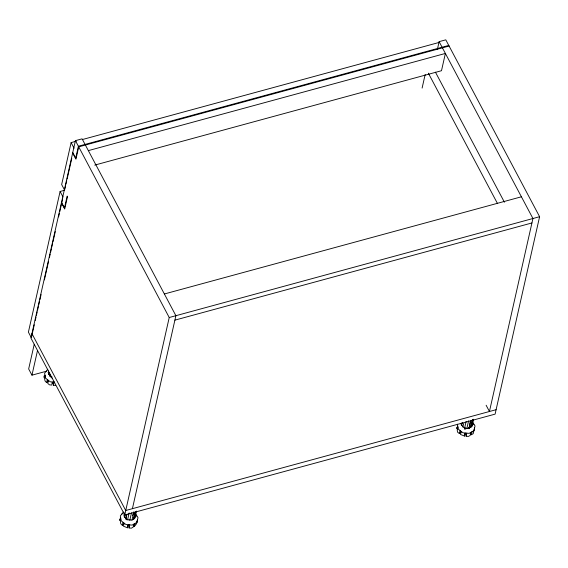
<?xml version="1.0" encoding="UTF-8"?>
<svg xmlns="http://www.w3.org/2000/svg" width="568" height="568" viewBox="0 0 568 568"><rect width="100%" height="100%" fill="white"/><g stroke="black" fill="none" stroke-linecap="round" stroke-linejoin="round"><path stroke-width="0.85" d="M55.671 385.431L53.364 385.21L53.726 381.653M119.614 519.017L119.954 520.735L120.593 517.902C120.934 520.622 119.166 523.298 122.326 525.315L122.965 522.482L124.122 523.376L123.483 526.216L127.53 527.793L127.58 525.656L129.106 525.805L129.426 524.385M133.224 525.279L134.353 526.479L134.992 523.646L133.799 524.321L133.161 527.154L131.371 528.169L129.064 527.942L129.106 525.805M456.651 427.278L456.984 428.996L457.623 426.163L457.893 427.526L457.254 430.366L457.616 432.22L459.363 433.576L460.002 430.743L461.152 431.644L460.513 434.477L464.567 436.054L464.61 433.916L466.143 434.066L466.094 436.203L468.408 436.43L470.197 435.415L470.836 432.582L472.022 431.907L471.383 434.74L470.261 433.54M50.027 374.688L49.934 376.272L52.057 378.061M51.965 376.776L50.012 375.952L50.382 374.298M124.435 514.835L124.683 513.678L124.307 513.593M126.643 514.544L125.713 518.69L127.601 519.805L131.989 520.082L133.856 511.796M134.765 517.121L135.021 515.971L135.397 516.049L134.588 514.416L134.964 512.755M463.808 423.487L462.75 426.951L466.846 428.556L469.026 428.343L470.709 420.888M473.549 419.347L472.051 426.05L471.674 425.964L471.93 424.807M64.369 190.308L60.102 191.473L28.4 332.145L31.361 337.733L34.279 324.782M76.247 141.212L71.114 142.611L61.656 184.564L64.624 190.152M132.408 508.687L175.895 315.694L82.097 138.833L75.43 140.644L30.935 338.074L124.74 514.942L495.104 414.129L539.6 216.699L445.795 39.831L439.128 41.649L437.374 49.437M35.252 320.473L36.032 317.015M36.416 315.29L37.197 311.839M37.587 310.114L38.361 306.663M38.752 304.938L39.533 301.48M39.916 299.755L41.088 294.579M44.396 279.91L48.479 261.784M49.452 257.467L50.225 254.017M50.616 252.291L51.397 248.841M51.78 247.115L52.561 243.665M52.952 241.932L55.281 231.581M58.589 216.905L59.37 213.454M59.761 211.729L62.672 198.786M64.816 189.293L65.583 185.871M65.973 184.153L66.74 180.731M67.13 179.019L71.76 158.472M64.376 208.421L67.159 196.081L67.485 196.706L64.702 209.045L61.415 202.833M75.608 158.571L78.391 146.232L448.763 45.419M34.229 344.286L28.663 368.959L31.957 375.171L46.498 371.209M31.957 375.171L37.516 350.491M49.409 372.58L48.72 374.383L48.23 372.594L48.599 370.94M44.709 375.292L43.913 376.286L44.254 377.997L44.893 375.164C45.234 377.89 43.466 380.56 46.626 382.584L47.265 379.751L48.422 380.645L47.783 383.478L49.523 384.841L51.83 385.061L52.469 382.228L54.003 382.378L53.364 385.21M48.72 374.383L49.096 372.729M124.491 512.84L123.93 515.325L124.42 517.114L125.294 514.48M124.74 514.942L169.228 317.512L75.43 140.644M124.42 517.114L124.981 514.629M125.713 518.69L126.955 514.395M127.601 519.805L129.163 512.883M127.53 527.793L128.169 524.96L129.703 525.109L129.064 527.942M129.809 520.295L131.485 512.84M132.706 515.673L133.452 512.357M131.989 520.082L133.601 518.932L135.092 512.308M133.601 518.932L135.496 511.747M134.822 516.873L135.582 513.486M133.821 519.202L135.014 517.789L136.519 511.086M137.513 519.677L136.583 523.689L134.353 526.479M422.109 88.083L425.176 74.465M462.331 422.741L461.457 425.375L462.018 422.89M464.638 428.066L466.129 421.442M464.567 436.054L465.206 433.221L466.733 433.37L466.094 436.203M466.846 428.556L468.586 420.803M469.026 428.343L470.297 421.449M468.806 428.073L470.631 427.193L472.313 419.738M470.631 427.193L472.533 420.008M471.674 425.964L472.42 422.649M472.796 420.995L473.172 419.262M474.55 427.938L473.18 433.725L471.383 434.74M136.874 522.51L137.314 520.728M473.911 430.771L475.04 425.922L472.484 422.024M47.769 369.257L44.609 373.211L45.575 378.153L50.218 381.767L54.606 382.193M123.469 511.988L120.309 515.95L121.275 520.884L125.918 524.498L132.06 525.095L136.838 522.397L138.003 517.661L135.447 513.763M121.445 514.7L122.227 513.713M470.858 427.463L472.051 426.05M46.626 382.584L48.379 381.107M122.326 525.315L124.08 523.845M459.363 433.576L461.117 432.106M464.248 427.413L464.794 429.053L466.044 428.038M473.868 430.658L469.097 433.356L462.948 432.759L458.312 429.152L457.346 424.211M50.012 375.952L49.033 374.234M82.239 139.579L439.029 42.465M449.089 46.036L78.718 146.849L75.942 159.189L72.647 152.984M88.352 150.619L445.383 53.442L441.492 70.716L94.728 165.103M164.379 293.976L521.417 196.791M169.228 317.512L539.6 216.699M174.894 320.139L531.932 222.954M496.105 409.691L125.741 510.497L31.936 333.636M464.794 429.053L469.736 427.711M127.85 519.471L126.16 519.727L126.061 518.165M51.88 382.924L53.406 383.073M461.344 423.671L460.967 423.586L461.457 425.375M48.23 372.594L48.607 372.679M134.637 517.704L135.014 517.789M461.77 425.226L463.062 426.802M124.733 516.965L126.025 518.534M473.123 423.316L473.861 424.452M136.086 515.055L136.831 516.191M439.128 41.649L532.933 218.51L489.438 411.502L486.123 405.24M435.436 72.15L504.42 202.215M428.357 73.18L497.341 203.252M71.114 142.611L74.074 148.191M72.754 152.508L75.714 158.096M60.102 191.473L63.062 197.06M61.522 202.364L64.482 207.945"/></g></svg>
